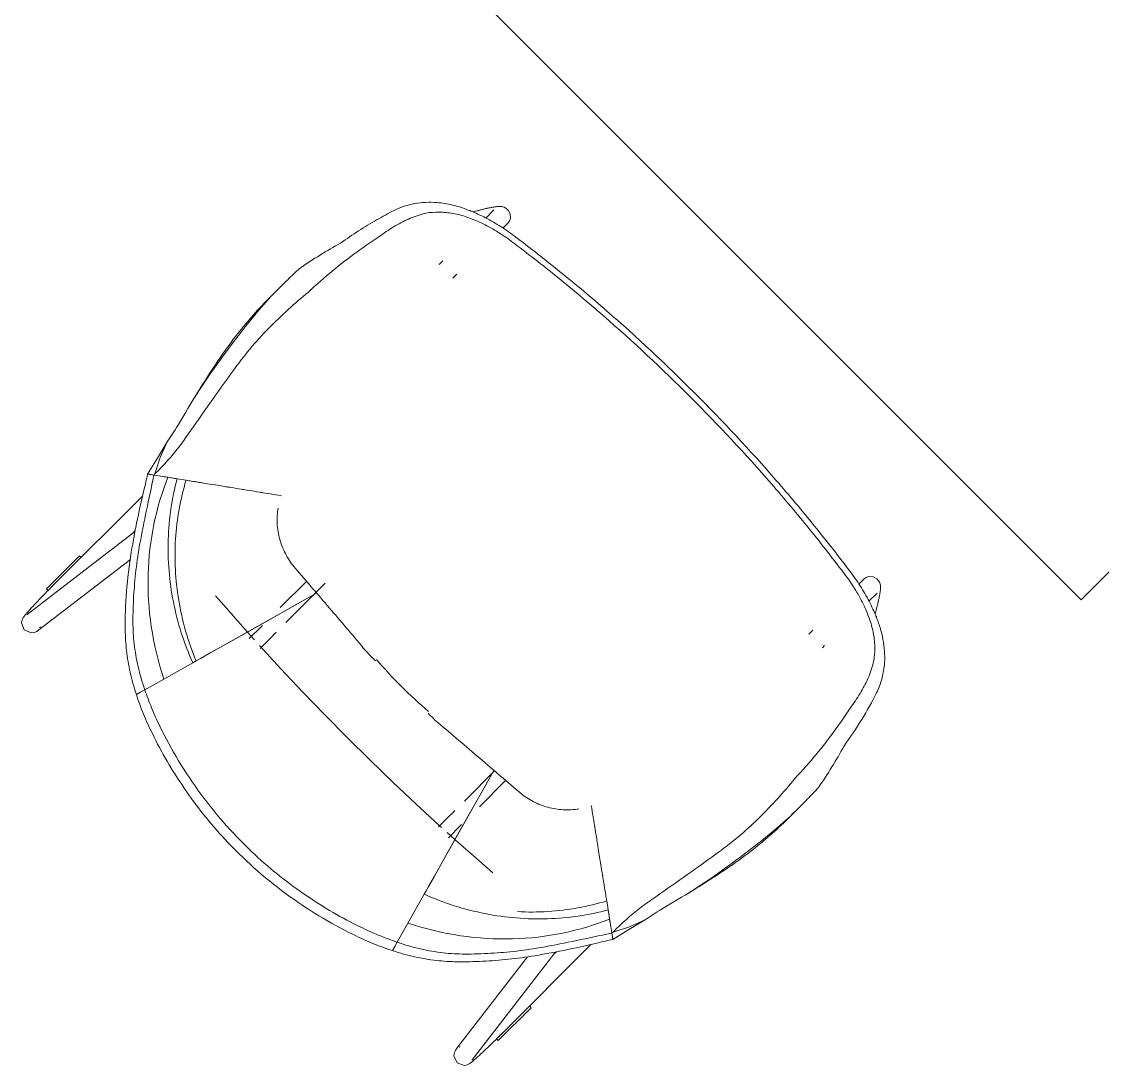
# Model space of a CAD drawing. Header units: millimetres. Extents: x 155927 to 317870, y -36033 to 97293.
# Drawn here: x 227356 to 228249, y 26445 to 27307 of the extents above; entities that cross this region are included whole.
import ezdxf

# ---------------------------------------------------------------- set-up
doc = ezdxf.new("R2010")
doc.units = ezdxf.units.MM
doc.header["$MEASUREMENT"] = 0
doc.layers.add('I-FURN', color=8, linetype='CONTINUOUS', lineweight=9)

msp = doc.modelspace()

# ---------------------------------------------------------------- linework, layer by layer
at = {"layer": 'I-FURN'}
for p, q in [((227736.96, 27324.46), (228231.93, 26829.48)), ((228231.93, 26829.48), (228726.91, 27324.46)), ((227727.26, 27151.38), (227727.39, 27150.88)), ((227732.59, 27150.81), (227729.19, 27149.9)), ((227732.78, 27150.86), (227732.59, 27150.81)), ((227733.51, 27151.05), (227732.78, 27150.86)), ((227734.23, 27151.24), (227733.51, 27151.05)), ((227734.95, 27151.43), (227734.23, 27151.24)), ((227735.67, 27151.61), (227734.95, 27151.43)), ((227736.38, 27151.79), (227735.67, 27151.61)), ((227737.09, 27151.96), (227736.38, 27151.79)), ((227737.8, 27152.13), (227737.09, 27151.96)), ((227738.49, 27152.3), (227737.8, 27152.13)), ((227739.18, 27152.46), (227738.49, 27152.3)), ((227739.86, 27152.62), (227739.18, 27152.46)), ((227740.54, 27152.77), (227739.86, 27152.62)), ((227746.66, 27151.59), (227739.97, 27144.89)), ((227741.2, 27152.91), (227740.54, 27152.77)), ((227741.85, 27153.06), (227741.2, 27152.91)), ((227742.49, 27153.19), (227741.85, 27153.06)), ((227743.11, 27153.32), (227742.49, 27153.19)), ((227743.73, 27153.44), (227743.11, 27153.32)), ((227744.33, 27153.56), (227743.73, 27153.44)), ((227744.91, 27153.67), (227744.33, 27153.56)), ((227745.48, 27153.77), (227744.91, 27153.67)), ((227746.04, 27153.87), (227745.48, 27153.77)), ((227746.58, 27153.96), (227746.04, 27153.87)), ((227747.11, 27154.04), (227746.58, 27153.96)), ((227747.62, 27154.12), (227747.11, 27154.04)), ((227748.12, 27154.19), (227747.62, 27154.12)), ((227748.6, 27154.25), (227748.12, 27154.19)), ((227749.08, 27154.31), (227748.6, 27154.25)), ((227749.55, 27154.36), (227749.08, 27154.31)), ((227750.01, 27154.4), (227749.55, 27154.36)), ((227750.47, 27154.43), (227750.01, 27154.4)), ((227750.94, 27154.45), (227750.47, 27154.43)), ((227751.42, 27154.46), (227750.94, 27154.45)), ((227751.94, 27154.45), (227751.42, 27154.46)), ((227752.52, 27154.42), (227751.94, 27154.45)), ((227753.2, 27154.34), (227752.52, 27154.42)), ((227754.04, 27154.18), (227753.2, 27154.34)), ((227755.16, 27153.83), (227754.04, 27154.18)), ((227756.68, 27153.06), (227755.16, 27153.83)), ((227758.6, 27151.36), (227756.68, 27153.06)), ((227760.18, 27148.29), (227758.6, 27151.36)), ((227760.18, 27148.29), (227760.35, 27144.83)), ((227754.19, 27136.49), (227757.98, 27140.28)), ((227758.6, 27140.97), (227757.98, 27140.28)), ((227759.54, 27142.4), (227758.6, 27140.97)), ((227760.35, 27144.83), (227759.54, 27142.4)), ((227704.47, 27109.39), (227701.58, 27106.51)), ((227712.89, 27095.19), (227716.13, 27098.43)), ((227568.7, 27086.36), (227562.76, 27080.42)), ((227512.8, 27016.95), (227520.96, 27028.27)), ((227505.63, 27006.28), (227512.8, 27016.95)), ((227498.79, 26995.67), (227505.63, 27006.28)), ((227476.78, 26959.88), (227468.65, 26946.58)), ((227471.06, 26946.93), (227476.78, 26959.88)), ((227468.65, 26946.58), (227460.53, 26933.27)), ((227466.53, 26933.41), (227471.06, 26946.93)), ((227460.57, 26933.37), (227465.95, 26932.5)), ((227465.92, 26932.5), (227460.59, 26933.37)), ((227465.89, 26932.51), (227460.59, 26933.37)), ((227465.95, 26932.5), (227466.53, 26933.41)), ((227465.83, 26932.02), (227465.92, 26932.5)), ((227471.35, 26931.62), (227477.38, 26930.65)), ((227477.38, 26930.65), (227481.7, 26929.95)), ((227481.7, 26929.95), (227484.94, 26929.42)), ((227484.94, 26929.42), (227492.33, 26928.22)), ((227456.56, 26915.39), (227382.61, 26841.43)), ((227568.35, 26905.19), (227568.15, 26903.7)), ((227448.24, 26884.39), (227360.98, 26817.18)), ((227447.76, 26883.96), (227450.43, 26886.63)), ((227448.24, 26884.39), (227449.41, 26885.17)), ((227370.74, 26804.5), (227446.35, 26862.74)), ((227404.17, 26865.81), (227376.91, 26838.55)), ((227404.22, 26865.77), (227405.59, 26864.4)), ((227591.91, 26844.68), (227570.23, 26823)), ((228051.99, 26846.26), (228048.21, 26842.47)), ((228052.69, 26846.89), (228051.99, 26846.26)), ((228054.12, 26847.82), (228052.69, 26846.89)), ((228056.55, 26848.63), (228054.12, 26847.82)), ((228060, 26848.47), (228056.55, 26848.63)), ((228060, 26848.47), (228063.08, 26846.88)), ((228063.08, 26846.88), (228064.78, 26844.96)), ((228064.78, 26844.96), (228065.55, 26843.44)), ((227375.53, 26834.27), (227376.48, 26835.25)), ((227376.48, 26835.25), (227377.45, 26836.23)), ((227378.32, 26837.14), (227376.96, 26838.5)), ((227377.45, 26836.23), (227378.42, 26837.22)), ((227382.6, 26841.41), (227378.32, 26837.14)), ((227378.42, 26837.22), (227379.4, 26838.21)), ((227379.4, 26838.21), (227380.39, 26839.21)), ((227380.39, 26839.21), (227381.39, 26840.21)), ((227381.39, 26840.21), (227382.38, 26841.21)), ((227382.38, 26841.21), (227382.61, 26841.43)), ((227500.6, 26778.93), (227600.18, 26835.04)), ((227576.47, 26812.27), (227607.29, 26843.09)), ((227600.18, 26835.04), (227583.45, 26825.61)), ((228056.61, 26828.25), (228063.31, 26834.95)), ((228065.55, 26843.44), (228065.89, 26842.33)), ((228065.68, 26834.86), (228065.59, 26834.32)), ((228065.76, 26835.39), (228065.68, 26834.86)), ((228065.84, 26835.9), (228065.76, 26835.39)), ((228065.91, 26836.4), (228065.84, 26835.9)), ((228065.89, 26842.33), (228066.06, 26841.48)), ((228065.97, 26836.89), (228065.91, 26836.4)), ((228066.03, 26837.36), (228065.97, 26836.89)), ((228066.08, 26837.83), (228066.03, 26837.36)), ((228066.06, 26841.48), (228066.13, 26840.8)), ((228066.12, 26838.29), (228066.08, 26837.83)), ((228066.15, 26838.75), (228066.12, 26838.29)), ((228066.13, 26840.8), (228066.17, 26840.22)), ((228066.17, 26839.22), (228066.15, 26838.75)), ((228066.17, 26840.22), (228066.18, 26839.7)), ((228066.18, 26839.7), (228066.17, 26839.22)), ((227366.92, 26825.29), (227367.68, 26826.1)), ((227367.68, 26826.1), (227368.47, 26826.94)), ((227368.47, 26826.94), (227369.29, 26827.8)), ((227369.29, 26827.8), (227370.12, 26828.68)), ((227370.12, 26828.68), (227370.98, 26829.57)), ((227370.98, 26829.57), (227371.86, 26830.49)), ((227371.86, 26830.49), (227372.75, 26831.41)), ((227372.75, 26831.41), (227373.66, 26832.35)), ((227373.66, 26832.35), (227374.59, 26833.31)), ((227374.59, 26833.31), (227375.53, 26834.27)), ((227516.79, 26832.68), (227525.67, 26822.41)), ((228063.85, 26826.08), (228063.68, 26825.37)), ((228064.02, 26826.77), (228063.85, 26826.08)), ((228064.18, 26827.46), (228064.02, 26826.77)), ((228064.34, 26828.15), (228064.18, 26827.46)), ((228064.49, 26828.82), (228064.34, 26828.15)), ((228064.63, 26829.48), (228064.49, 26828.82)), ((228064.77, 26830.13), (228064.63, 26829.48)), ((228064.91, 26830.77), (228064.77, 26830.13)), ((228065.04, 26831.4), (228064.91, 26830.77)), ((228065.16, 26832.01), (228065.04, 26831.4)), ((228065.28, 26832.61), (228065.16, 26832.01)), ((228065.39, 26833.19), (228065.28, 26832.61)), ((228065.49, 26833.77), (228065.39, 26833.19)), ((228065.59, 26834.32), (228065.49, 26833.77)), ((227359.17, 26816.58), (227359.54, 26817.03)), ((227359.54, 26817.03), (227359.93, 26817.51)), ((227359.93, 26817.51), (227360.34, 26818.01)), ((227360.34, 26818.01), (227360.79, 26818.53)), ((227360.72, 26816.98), (227360.78, 26817.02)), ((227360.78, 26817.02), (227360.93, 26817.14)), ((227360.79, 26818.53), (227361.27, 26819.08)), ((227360.93, 26817.14), (227360.98, 26817.18)), ((227361.27, 26819.08), (227361.78, 26819.66)), ((227361.78, 26819.66), (227362.32, 26820.27)), ((227362.32, 26820.27), (227362.89, 26820.91)), ((227362.89, 26820.91), (227363.49, 26821.57)), ((227363.49, 26821.57), (227364.12, 26822.26)), ((227364.12, 26822.26), (227364.77, 26822.98)), ((227364.77, 26822.98), (227365.46, 26823.73)), ((227365.46, 26823.73), (227366.18, 26824.5)), ((227366.18, 26824.5), (227366.92, 26825.29)), ((227525.67, 26822.41), (227542.82, 26803.03)), ((227583.45, 26825.61), (227562.02, 26813.53)), ((228061.62, 26817.47), (228062.53, 26820.87)), ((228062.58, 26821.07), (228062.53, 26820.87)), ((228062.77, 26821.79), (228062.58, 26821.07)), ((228062.96, 26822.51), (228062.77, 26821.79)), ((228063.15, 26823.23), (228062.96, 26822.51)), ((228063.33, 26823.95), (228063.15, 26823.23)), ((228063.51, 26824.66), (228063.33, 26823.95)), ((228063.68, 26825.37), (228063.51, 26824.66)), ((227356.48, 26810.33), (227356.94, 26812.84)), ((227358.57, 26804.67), (227356.48, 26810.33)), ((227356.94, 26812.84), (227357.44, 26813.99)), ((227357.44, 26813.99), (227357.83, 26814.69)), ((227357.83, 26814.69), (227358.17, 26815.22)), ((227358.17, 26815.22), (227358.5, 26815.69)), ((227358.5, 26815.69), (227358.83, 26816.13)), ((227358.83, 26816.13), (227359.17, 26816.58)), ((227562.02, 26813.53), (227542.45, 26802.51)), ((227554.89, 26807.67), (227555.58, 26808.35)), ((227575.65, 26811.45), (227574.83, 26810.63)), ((227576.47, 26812.27), (227575.65, 26811.45)), ((228062.6, 26815.68), (228063.1, 26815.54)), ((227358.57, 26804.67), (227364.39, 26802.03)), ((227364.39, 26802.03), (227367.14, 26802.44)), ((227367.14, 26802.44), (227368.36, 26802.94)), ((227368.36, 26802.94), (227369.08, 26803.34)), ((227369.08, 26803.34), (227369.63, 26803.69)), ((227369.63, 26803.69), (227370.1, 26804.02)), ((227370.1, 26804.02), (227370.54, 26804.35)), ((227370.54, 26804.35), (227370.74, 26804.5)), ((227371.47, 26806.32), (227371.59, 26806.48)), ((227371.59, 26806.48), (227371.76, 26806.7)), ((227371.76, 26806.7), (227371.99, 26806.99)), ((227542.45, 26802.51), (227525.76, 26793.1)), ((227542.82, 26803.03), (227548.87, 26796.31)), ((227554.89, 26807.67), (227544.61, 26797.38)), ((227553.53, 26789.33), (227563.38, 26799.18)), ((227563.98, 26799.78), (227563.38, 26799.18)), ((227564.68, 26800.48), (227563.98, 26799.78)), ((227565.39, 26801.2), (227564.68, 26800.48)), ((227566.12, 26801.92), (227565.39, 26801.2)), ((227566.87, 26802.67), (227566.12, 26801.92)), ((228010.15, 26804.41), (228006.91, 26801.18)), ((227525.76, 26793.1), (227512.81, 26785.81)), ((227552.96, 26791.79), (227570.67, 26772.54)), ((228018.22, 26789.86), (228019.96, 26791.6)), ((227512.81, 26785.81), (227504.28, 26781)), ((227638.83, 26789.76), (227638.04, 26790.05)), ((227497.89, 26777.4), (227474.01, 26763.95)), ((227474.01, 26763.95), (227497.89, 26777.4)), ((227500.6, 26778.93), (227497.89, 26777.4)), ((227497.89, 26777.4), (227500.6, 26778.93)), ((227504.28, 26781), (227500.6, 26778.93)), ((227570.67, 26772.54), (227588.68, 26753.42)), ((227474.01, 26763.95), (227458.3, 26755.09)), ((227458.3, 26755.09), (227474.01, 26763.95)), ((227454.78, 26753.11), (227458.3, 26755.09)), ((227454.78, 26753.11), (227458.3, 26755.09)), ((227451.28, 26751.14), (227454.78, 26753.11)), ((227451.28, 26751.14), (227454.78, 26753.11)), ((227588.68, 26753.42), (227606.96, 26734.46)), ((227606.96, 26734.46), (227625.5, 26715.68)), ((227625.5, 26715.68), (227644.26, 26697.12)), ((227644.26, 26697.12), (227663.21, 26678.8)), ((227746.75, 26688.46), (227690.65, 26588.88)), ((227747.27, 26688.03), (227723.99, 26664.75)), ((227737.33, 26671.74), (227746.75, 26688.46)), ((227663.21, 26678.8), (227682.31, 26660.76)), ((227734.72, 26658.51), (227756.4, 26680.19)), ((227725.25, 26650.3), (227737.33, 26671.74)), ((227682.31, 26660.76), (227701.55, 26643.03)), ((227722.44, 26663.2), (227723.26, 26664.02)), ((227723.26, 26664.02), (227723.99, 26664.75)), ((227815.42, 26656.43), (227816.91, 26656.63)), ((227992.14, 26651.04), (227998.08, 26656.98)), ((227710.9, 26651.66), (227701.05, 26641.81)), ((227710.9, 26651.66), (227711.58, 26652.34)), ((227711.58, 26652.34), (227712.28, 26653.04)), ((227712.28, 26653.04), (227713, 26653.76)), ((227713, 26653.76), (227713.73, 26654.49)), ((227713.73, 26654.49), (227714.47, 26655.23)), ((227714.23, 26630.74), (227725.25, 26650.3)), ((227701.55, 26643.03), (227703.51, 26641.25)), ((227709.1, 26632.89), (227719.39, 26643.18)), ((227719.99, 26643.78), (227719.39, 26643.18)), ((227704.82, 26614.04), (227714.23, 26630.74)), ((227714.75, 26631.1), (227708.03, 26637.15)), ((227734.13, 26613.95), (227714.75, 26631.1)), ((227697.53, 26601.09), (227704.82, 26614.04)), ((227745.72, 26603.94), (227734.13, 26613.95)), ((227939.98, 26609.24), (227928.67, 26601.08)), ((227692.72, 26592.56), (227697.53, 26601.09)), ((227918, 26593.91), (227907.39, 26587.07)), ((227928.67, 26601.08), (227918, 26593.91)), ((227675.67, 26562.29), (227689.12, 26586.17)), ((227689.12, 26586.17), (227675.67, 26562.29)), ((227689.12, 26586.17), (227690.65, 26588.88)), ((227690.65, 26588.88), (227689.12, 26586.17)), ((227690.65, 26588.88), (227692.72, 26592.56)), ((227839.94, 26580.61), (227841.14, 26573.22)), ((227841.14, 26573.22), (227841.66, 26569.98)), ((227841.66, 26569.98), (227842.36, 26565.66)), ((227666.81, 26546.58), (227675.67, 26562.29)), ((227675.67, 26562.29), (227666.81, 26546.58)), ((227842.36, 26565.66), (227843.34, 26559.63)), ((227858.64, 26559.34), (227845.13, 26554.81)), ((227858.3, 26556.93), (227871.6, 26565.06)), ((227871.6, 26565.06), (227858.64, 26559.34)), ((227844.22, 26554.2), (227843.74, 26554.11)), ((227844.22, 26554.23), (227845.13, 26554.81)), ((227844.22, 26554.23), (227845.09, 26548.85)), ((227845.08, 26548.87), (227844.22, 26554.2)), ((227844.99, 26549.45), (227844.23, 26554.17)), ((227844.99, 26548.81), (227858.3, 26556.93)), ((227664.83, 26543.06), (227662.86, 26539.56)), ((227664.83, 26543.06), (227662.86, 26539.56)), ((227666.81, 26546.58), (227664.83, 26543.06)), ((227666.81, 26546.58), (227664.83, 26543.06)), ((227753.15, 26470.89), (227827.11, 26544.84)), ((227774.38, 26534.54), (227716.22, 26459.03)), ((227728.89, 26449.26), (227796.11, 26536.52)), ((227798.34, 26538.71), (227795.65, 26536.01)), ((227796.11, 26536.52), (227796.89, 26537.69)), ((227750.27, 26465.19), (227777.53, 26492.45)), ((227776.12, 26493.87), (227777.48, 26492.5)), ((227748.86, 26466.61), (227753.13, 26470.88)), ((227750.93, 26468.68), (227751.93, 26469.67)), ((227751.93, 26469.67), (227752.93, 26470.67)), ((227752.93, 26470.67), (227753.15, 26470.89)), ((227718.04, 26459.75), (227718.2, 26459.87)), ((227718.2, 26459.87), (227718.42, 26460.05)), ((227718.42, 26460.05), (227718.71, 26460.28)), ((227741.29, 26459.26), (227742.2, 26460.14)), ((227742.2, 26460.14), (227743.13, 26461.03)), ((227743.13, 26461.03), (227744.07, 26461.94)), ((227744.07, 26461.94), (227745.03, 26462.87)), ((227745.03, 26462.87), (227745.99, 26463.81)), ((227745.99, 26463.81), (227746.97, 26464.77)), ((227746.97, 26464.77), (227747.95, 26465.73)), ((227747.95, 26465.73), (227748.94, 26466.7)), ((227750.22, 26465.24), (227748.86, 26466.61)), ((227748.94, 26466.7), (227749.93, 26467.69)), ((227749.93, 26467.69), (227750.93, 26468.68)), ((227713.74, 26452.67), (227714.16, 26455.42)), ((227716.39, 26446.85), (227713.74, 26452.67)), ((227714.16, 26455.42), (227714.66, 26456.64)), ((227714.66, 26456.64), (227715.06, 26457.37)), ((227715.06, 26457.37), (227715.41, 26457.91)), ((227715.41, 26457.91), (227715.73, 26458.38)), ((227715.73, 26458.38), (227716.06, 26458.82)), ((227716.06, 26458.82), (227716.22, 26459.03)), ((227731.99, 26450.6), (227732.63, 26451.17)), ((227732.63, 26451.17), (227733.29, 26451.77)), ((227733.29, 26451.77), (227733.98, 26452.4)), ((227733.98, 26452.4), (227734.7, 26453.06)), ((227734.7, 26453.06), (227735.44, 26453.74)), ((227735.44, 26453.74), (227736.21, 26454.46)), ((227736.21, 26454.46), (227737.01, 26455.2)), ((227737.01, 26455.2), (227737.82, 26455.96)), ((227737.82, 26455.96), (227738.66, 26456.76)), ((227738.66, 26456.76), (227739.52, 26457.57)), ((227739.52, 26457.57), (227740.4, 26458.41)), ((227740.4, 26458.41), (227741.29, 26459.26)), ((227716.39, 26446.85), (227722.05, 26444.76)), ((227722.05, 26444.76), (227724.56, 26445.23)), ((227724.56, 26445.23), (227725.71, 26445.72)), ((227725.71, 26445.72), (227726.41, 26446.11)), ((227726.41, 26446.11), (227726.94, 26446.45)), ((227726.94, 26446.45), (227727.41, 26446.78)), ((227727.41, 26446.78), (227727.85, 26447.11)), ((227727.85, 26447.11), (227728.29, 26447.45)), ((227728.29, 26447.45), (227728.75, 26447.82)), ((227728.7, 26449), (227728.74, 26449.06)), ((227728.74, 26449.06), (227728.85, 26449.21)), ((227728.75, 26447.82), (227729.23, 26448.21)), ((227728.85, 26449.21), (227728.89, 26449.26)), ((227729.23, 26448.21), (227729.72, 26448.63)), ((227729.72, 26448.63), (227730.25, 26449.07)), ((227730.25, 26449.07), (227730.8, 26449.55)), ((227730.8, 26449.55), (227731.38, 26450.06)), ((227731.38, 26450.06), (227731.99, 26450.6))]:
    msp.add_line(p, q, dxfattribs=at)
msp.add_arc((227935.91, 27024.19), 376.15, 220.47067, 229.73249, dxfattribs=at)
for centre, major_axis, ratio, start_param, end_param in [((231781.54, 25279.17), (-4235.43, -4235.43), 0.743145, 5.018195, 5.020176), ((232025.1, 24224.83), (-3756.55, 3756.55), 0.981627, 0.240335, 0.245277), ((226959.59, 26893.15), (-411.51, -411.51), 0.743145, 2.271868, 2.288409), ((225136.54, 31113.39), (-3756.55, 3756.55), 0.981627, 2.896316, 2.901258), ((226190.89, 30869.82), (-4235.43, -4235.43), 0.743145, 1.263009, 1.26499), ((227804.87, 26047.87), (-411.51, -411.51), 0.743145, 3.994777, 4.011317)]:
    msp.add_ellipse(centre, major_axis=major_axis, ratio=ratio, start_param=start_param, end_param=end_param, dxfattribs=at)
for points, knots in [([(227725.57, 27151.51), (227721.16, 27153.22), (227712.46, 27155.97), (227697.45, 27158.39), (227684.14, 27157.71), (227672.55, 27154.75), (227667.01, 27152.54), (227664.3, 27151.24)], [0, 0, 0, 0, 0.2, 0.4, 0.7, 0.85, 1, 1, 1, 1]), ([(227763.46, 27130.12), (227776.47, 27120.34), (227802.19, 27100.26), (227852.58, 27057.93), (227913.12, 27001.41), (227969.65, 26940.87), (228011.97, 26890.48), (228032.05, 26864.75), (228041.84, 26851.75)], [-1, -1, -1, -1, -0.875, -0.75, -0.5, -0.25, -0.125, 0, 0, 0, 0]), ([(228037.34, 26849.53), (228027.64, 26862.43), (228007.73, 26887.95), (227965.76, 26937.93), (227909.7, 26997.99), (227849.65, 27054.05), (227799.66, 27096.02), (227774.14, 27115.93), (227761.24, 27125.62)], [-1, -1, -1, -1, -0.875, -0.75, -0.5, -0.25, -0.125, 0, 0, 0, 0]), ([(227492.33, 26928.22), (227492.86, 26928.14), (227494.52, 26927.87), (227498.53, 26927.22), (227501.87, 26926.68), (227503.33, 26926.44)], [-1, -1, -1, -1, -0.8928571, -0.7857143, -0.7142857, -0.7142857, -0.7142857, -0.7142857]), ([(227506.79, 26925.88), (227506.3, 26925.96), (227505.02, 26926.17), (227503.84, 26926.36), (227503.13, 26926.48)], [0.65678994, 0.65678994, 0.65678994, 0.65678994, 0.67857143, 0.71428571, 0.71428571, 0.71428571, 0.71428571]), ([(228063.23, 26813.85), (228064.51, 26810.54), (228066.69, 26804), (228069.54, 26791.05), (228070.05, 26777.44), (228067.47, 26763.63), (228064.69, 26756.19), (228062.96, 26752.58)], [-1, -1, -1, -1, -0.85, -0.7, -0.4, -0.2, 0, 0, 0, 0]), ([(227630.58, 26552.78), (227620.94, 26557.49), (227601.91, 26567.92), (227574.27, 26586.42), (227548.13, 26607.69), (227519.12, 26636.16), (227495.27, 26666.08), (227476.45, 26695.91), (227468.27, 26711.15), (227464.49, 26718.86)], [-1, -1, -1, -1, -0.861111, -0.722222, -0.583333, -0.444444, -0.222222, -0.111111, 0, 0, 0, 0]), ([(227470.65, 26725.02), (227475.34, 26715.37), (227485.72, 26696.31), (227504.17, 26668.62), (227525.41, 26642.44), (227553.89, 26613.42), (227583.86, 26589.59), (227613.73, 26570.83), (227629.01, 26562.69), (227636.74, 26558.93)], [-1, -1, -1, -1, -0.861111, -0.722222, -0.583333, -0.444444, -0.222222, -0.111111, 0, 0, 0, 0]), ([(227828.65, 26650.36), (227828.87, 26648.96), (227829.31, 26646.27), (227829.74, 26643.61), (227829.95, 26642.32)], [-0.93070121, -0.93070121, -0.93070121, -0.93070121, -0.89285714, -0.85714286, -0.85714286, -0.85714286, -0.85714286]), ([(227829.77, 26643.44), (227830.19, 26640.82), (227830.65, 26637.96), (227831.11, 26635.14), (227831.16, 26634.86)], [-0.85714286, -0.85714286, -0.85714286, -0.85714286, -0.78571429, -0.77790979, -0.77790979, -0.77790979, -0.77790979]), ([(227831.16, 26634.85), (227831.16, 26634.8), (227831.48, 26632.87), (227831.89, 26630.34), (227832.28, 26627.91), (227832.38, 26627.31)], [-0.78716796, -0.78716796, -0.78716796, -0.78716796, -0.78571429, -0.73214286, -0.71428571, -0.71428571, -0.71428571, -0.71428571]), ([(227766.19, 26571.77), (227774.65, 26571.34), (227799.93, 26571.51), (227824.4, 26575.94), (227839.94, 26580.61)], [0.4999878, 0.4999878, 0.4999878, 0.4999878, 0.6666667, 1, 1, 1, 1])]:
    msp.add_open_spline(points, degree=3, knots=knots, dxfattribs=at)
for points in [[(227664.3, 27151.24), (227659.53, 27148.74), (227649.88, 27143.4), (227634.94, 27134.54), (227625.03, 27127.74), (227620.07, 27124.14)], [(227653.32, 27130.5), (227657.23, 27133.42), (227665.2, 27138.69), (227677.52, 27145.05), (227686.2, 27147.84), (227690.64, 27148.92)], [(227690.64, 27148.92), (227694.18, 27149.53), (227701.4, 27150.08), (227712.75, 27148.98), (227724.43, 27145.95), (227732.24, 27142.77), (227736.19, 27140.89)], [(227763.46, 27130.12), (227759.36, 27133.2), (227751.08, 27138.88), (227738.3, 27146.08), (227729.82, 27149.86), (227725.57, 27151.51)], [(227736.19, 27140.89), (227740.45, 27138.86), (227748.89, 27134.29), (227757.15, 27128.68), (227761.24, 27125.62)], [(227593.39, 27083.62), (227599.98, 27089.82), (227613.25, 27101.6), (227633.53, 27117.03), (227646.75, 27126.23), (227653.32, 27130.5)], [(227620.07, 27124.14), (227614.4, 27121.05), (227603.07, 27114.46), (227591.77, 27107.1), (227586.13, 27103.23)], [(227566.55, 27084.21), (227569.82, 27087.5), (227576.34, 27093.96), (227582.86, 27100.19), (227586.13, 27103.23)], [(227520.96, 27028.27), (227525.88, 27034.88), (227535.64, 27048.01), (227550.6, 27066.98), (227561.07, 27078.69), (227566.55, 27084.21)], [(227530.92, 27018.3), (227535.51, 27024.67), (227545.06, 27036.95), (227560.46, 27053.98), (227576.69, 27069.54), (227587.77, 27079.08), (227593.39, 27083.62)], [(227560.24, 27077.89), (227555.47, 27073.1), (227546.22, 27063.14), (227537.5, 27052.55), (227533.24, 27047.13)], [(227566.54, 27084.18), (227564.43, 27082.09), (227562.33, 27080), (227560.24, 27077.89)], [(227533.24, 27047.13), (227528.23, 27040.57), (227518.6, 27026.99), (227509.43, 27012.77), (227504.9, 27005.56)], [(227493.56, 26965.52), (227499.7, 26974.38), (227512.06, 26992.04), (227524.61, 27009.57), (227530.92, 27018.3)], [(227485.56, 26973.52), (227484.17, 26971.17), (227481.31, 26966.53), (227478.31, 26962.07), (227476.78, 26959.88)], [(227466.53, 26933.41), (227469.72, 26936.47), (227476.02, 26942.96), (227485.06, 26953.78), (227490.79, 26961.52), (227493.56, 26965.52)], [(227460.59, 26933.37), (227462.69, 26933.02), (227464.46, 26932.74), (227465.89, 26932.51)], [(227458.72, 26924.91), (227456.31, 26915.18), (227452.01, 26896.04), (227448.6, 26877.67), (227447.07, 26868.72)], [(227454.23, 26875.87), (227455.93, 26884.86), (227459.53, 26903.24), (227463.63, 26922.33), (227465.83, 26932.02)], [(227477.38, 26930.65), (227467.58, 26906.06), (227456.02, 26851.58), (227464.43, 26792.66), (227474.01, 26763.95)], [(227472.85, 26931.38), (227470.95, 26931.69), (227468.65, 26932.06), (227465.95, 26932.5)], [(227477.38, 26930.65), (227476.27, 26930.83), (227474.76, 26931.07), (227472.86, 26931.38)], [(227484.94, 26929.42), (227480.66, 26913.24), (227475.7, 26879.55), (227479.88, 26827.55), (227490.6, 26793.68), (227497.89, 26777.4)], [(227481.7, 26929.95), (227480.44, 26930.15), (227479, 26930.38), (227477.38, 26930.65)], [(227484.94, 26929.42), (227484.04, 26929.57), (227482.96, 26929.74), (227481.7, 26929.95)], [(227492.33, 26928.22), (227487.66, 26912.68), (227481.76, 26880.05), (227484.27, 26828.96), (227493.85, 26795.24), (227500.6, 26778.93)], [(227506.8, 26925.88), (227508.84, 26925.55), (227511.06, 26925.19), (227513.42, 26924.81)], [(227519.94, 26923.75), (227517.51, 26924.15), (227515.2, 26924.52), (227513.02, 26924.87)], [(227519.93, 26923.75), (227521.83, 26923.45), (227523.78, 26923.13), (227525.81, 26922.8)], [(227531.76, 26921.84), (227529.51, 26922.2), (227527.31, 26922.56), (227525.18, 26922.9)], [(227531.76, 26921.84), (227534.4, 26921.41), (227537.13, 26920.97), (227539.89, 26920.52)], [(227546.58, 26919.44), (227544.02, 26919.85), (227541.5, 26920.26), (227539.03, 26920.66)], [(227546.58, 26919.44), (227549.4, 26918.98), (227552.24, 26918.52), (227555.16, 26918.05)], [(227562.08, 26916.93), (227559.37, 26917.37), (227556.7, 26917.8), (227554.05, 26918.23)], [(227562.08, 26916.93), (227565.07, 26916.44), (227568.09, 26915.95), (227571.16, 26915.46)], [(227568.15, 26903.7), (227567.55, 26899.42), (227567.3, 26890.72), (227569.75, 26877.93), (227574.82, 26865.93), (227579.8, 26858.77), (227582.63, 26855.48)], [(227448.47, 26811.03), (227448.45, 26818.04), (227448.85, 26832.19), (227450.73, 26853.81), (227452.91, 26868.48), (227454.23, 26875.87)], [(227447.07, 26868.72), (227445.29, 26857.71), (227442.69, 26836.04), (227441.99, 26815.02), (227442.11, 26804.68)], [(227582.63, 26855.48), (227591.98, 26844.64), (227610.7, 26822.85), (227629.45, 26800.83), (227638.83, 26789.76)], [(228052.61, 26824.47), (228050.58, 26828.73), (228046, 26837.17), (228040.4, 26845.44), (228037.34, 26849.53)], [(228041.84, 26851.75), (228044.91, 26847.64), (228050.6, 26839.36), (228057.8, 26826.58), (228061.58, 26818.11), (228063.23, 26813.85)], [(228060.64, 26778.92), (228061.25, 26782.47), (228061.8, 26789.68), (228060.7, 26801.03), (228057.67, 26812.71), (228054.49, 26820.53), (228052.61, 26824.47)], [(227458.3, 26755.09), (227456.06, 26761.56), (227452.32, 26774.35), (227449.16, 26793.14), (227448.45, 26805.14), (227448.47, 26811.03)], [(227442.11, 26804.68), (227442.14, 26799.05), (227442.87, 26787.58), (227445.8, 26769.59), (227449.23, 26757.34), (227451.28, 26751.14)], [(227638.04, 26790.05), (227641.68, 26786.41), (227645.32, 26782.76), (227648.97, 26779.12)], [(228042.22, 26741.6), (228045.15, 26745.52), (228050.41, 26753.5), (228056.79, 26765.86), (228059.57, 26774.51), (228060.64, 26778.92)], [(227458.3, 26755.09), (227459.96, 26750.13), (227463.69, 26740.13), (227468.21, 26730.06), (227470.65, 26725.02)], [(227464.49, 26718.86), (227461.85, 26724.28), (227456.99, 26735.1), (227453.02, 26745.82), (227451.28, 26751.14)], [(228062.96, 26752.58), (228059.26, 26745.34), (228051.03, 26730.72), (228041.18, 26715.84), (228035.86, 26708.35)], [(227995.34, 26681.67), (228001.54, 26688.26), (228013.32, 26701.53), (228028.75, 26721.82), (228037.95, 26735.04), (228042.22, 26741.6)], [(227692.4, 26735.68), (227694.35, 26733.74), (227696.3, 26731.79), (227698.24, 26729.84)], [(227698.24, 26729.84), (227709.86, 26720.01), (227732.97, 26700.35), (227755.83, 26680.72), (227767.2, 26670.92)], [(228035.86, 26708.35), (228032.76, 26702.67), (228026.16, 26691.32), (228018.81, 26680.03), (228014.95, 26674.41)], [(227930.02, 26619.21), (227936.38, 26623.8), (227948.67, 26633.34), (227965.7, 26648.74), (227981.25, 26664.97), (227990.8, 26676.06), (227995.34, 26681.67)], [(228014.95, 26674.41), (228011.91, 26671.14), (228005.68, 26664.62), (227999.21, 26658.1), (227995.93, 26654.83)], [(227767.2, 26670.92), (227770.48, 26668.09), (227777.63, 26663.11), (227789.63, 26658.03), (227802.42, 26655.59), (227811.13, 26655.83), (227815.42, 26656.43)], [(227827.17, 26659.44), (227827.67, 26656.38), (227828.16, 26653.35), (227828.64, 26650.36)], [(227995.93, 26654.83), (227990.41, 26649.35), (227978.7, 26638.89), (227959.73, 26623.93), (227946.6, 26614.16), (227939.98, 26609.24)], [(227958.84, 26621.52), (227964.27, 26625.78), (227974.86, 26634.5), (227984.81, 26643.75), (227989.61, 26648.52)], [(227989.61, 26648.52), (227991.72, 26650.61), (227993.81, 26652.71), (227995.9, 26654.82)], [(227832.24, 26628.18), (227832.69, 26625.4), (227833.13, 26622.69), (227833.55, 26620.06)], [(227917.27, 26593.18), (227924.48, 26597.71), (227938.71, 26606.88), (227952.28, 26616.52), (227958.84, 26621.52)], [(227833.55, 26620.06), (227833.92, 26617.8), (227834.28, 26615.6), (227834.62, 26613.46)], [(227834.52, 26614.09), (227834.93, 26611.54), (227835.33, 26609.06), (227835.72, 26606.71)], [(227877.24, 26581.84), (227886.1, 26587.98), (227903.76, 26600.34), (227921.29, 26612.89), (227930.02, 26619.21)], [(227835.71, 26606.73), (227836.02, 26604.85), (227836.31, 26603.04), (227836.59, 26601.3)], [(227836.53, 26601.7), (227836.91, 26599.34), (227837.26, 26597.19), (227837.59, 26595.16)], [(227837.6, 26595.08), (227837.81, 26593.78), (227838.01, 26592.54), (227838.19, 26591.41)], [(227689.12, 26586.17), (227705.39, 26578.88), (227739.26, 26568.17), (227791.27, 26563.98), (227824.96, 26568.94), (227841.14, 26573.22)], [(227838.16, 26591.61), (227838.63, 26588.7), (227839.42, 26583.82), (227839.83, 26581.31), (227839.94, 26580.61)], [(227845.13, 26554.81), (227848.19, 26558.01), (227854.68, 26564.3), (227865.5, 26573.34), (227873.24, 26579.07), (227877.24, 26581.84)], [(227841.14, 26573.22), (227841.29, 26572.32), (227841.46, 26571.24), (227841.66, 26569.98)], [(227841.66, 26569.98), (227841.87, 26568.72), (227842.1, 26567.28), (227842.36, 26565.66)], [(227885.24, 26573.84), (227882.88, 26572.45), (227878.25, 26569.59), (227873.79, 26566.59), (227871.6, 26565.06)], [(227636.74, 26558.93), (227641.78, 26556.49), (227651.85, 26551.97), (227661.85, 26548.24), (227666.81, 26546.58)], [(227675.67, 26562.29), (227704.37, 26552.71), (227763.3, 26544.3), (227817.77, 26555.86), (227842.36, 26565.66)], [(227842.36, 26565.66), (227842.54, 26564.55), (227842.79, 26563.04), (227843.1, 26561.14)], [(227843.1, 26561.13), (227843.41, 26559.23), (227843.78, 26556.93), (227844.22, 26554.23)], [(227662.86, 26539.56), (227657.54, 26541.3), (227646.81, 26545.27), (227636, 26550.13), (227630.58, 26552.78)], [(227843.74, 26554.11), (227834.04, 26551.91), (227814.94, 26547.81), (227796.56, 26544.21), (227787.59, 26542.51)], [(227844.99, 26549.46), (227844.69, 26551.31), (227844.41, 26553.03), (227844.22, 26554.17)], [(227722.74, 26536.75), (227716.86, 26536.73), (227704.85, 26537.45), (227686.07, 26540.61), (227673.28, 26544.34), (227666.81, 26546.58)], [(227787.59, 26542.51), (227780.18, 26541.19), (227765.5, 26539.01), (227743.92, 26537.14), (227729.76, 26536.73), (227722.74, 26536.75)], [(227780.44, 26535.35), (227789.34, 26536.87), (227807.66, 26540.27), (227826.85, 26544.58), (227836.62, 26547)], [(227662.86, 26539.56), (227669.06, 26537.51), (227681.31, 26534.09), (227699.29, 26531.15), (227710.77, 26530.42), (227716.39, 26530.4)], [(227716.39, 26530.4), (227723.33, 26530.33), (227737.33, 26530.6), (227758.64, 26532.2), (227773.13, 26534.16), (227780.44, 26535.35)]]:
    msp.add_open_spline(points, degree=3, dxfattribs=at)

doc.saveas('drawing.dxf')
